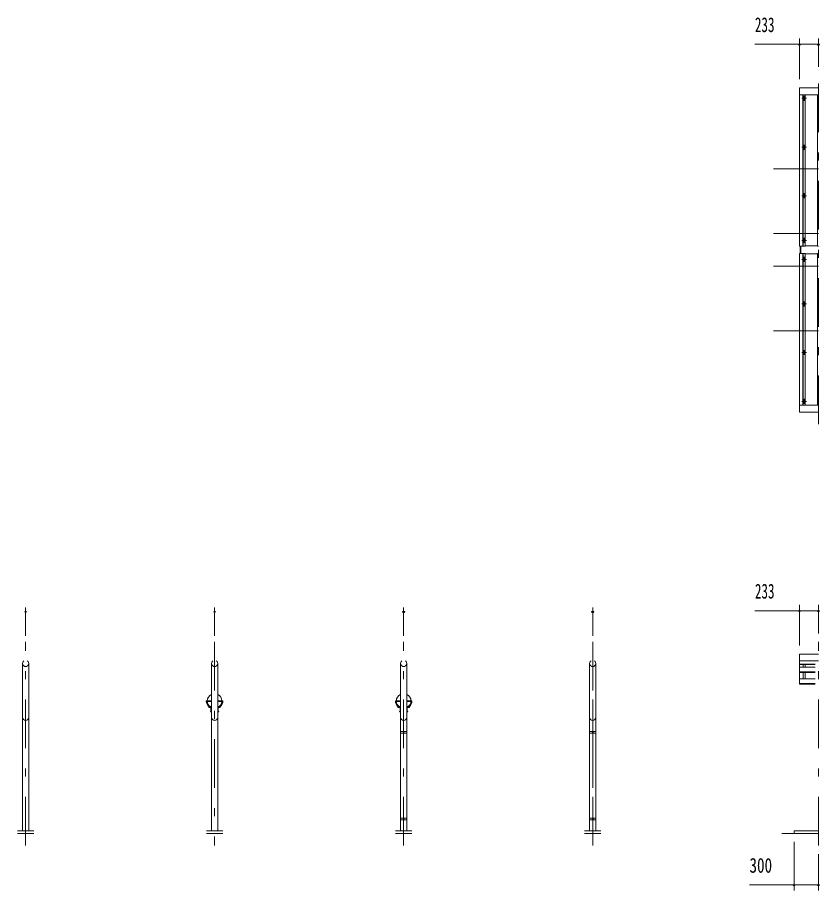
# Model space of a CAD drawing. Units: millimetres, scale not verified. Extents: x -32469 to 32469, y -14700 to 14700.
# Drawn here: x -32469 to -22584, y 2423 to 13188 of the extents above; entities that cross this region are included whole.
import ezdxf
from ezdxf.enums import TextEntityAlignment as Align

# ---------------------------------------------------------------- set-up
doc = ezdxf.new("R2010")
doc.units = ezdxf.units.MM
doc.header["$LTSCALE"] = 50
doc.linetypes.add('USER3', pattern=[24, 12, -5, 2, -5])
for name, color, linetype, lineweight in [('0-0_0', 7, 'Continuous', 18), ('0-2_1-0BOLD', 7, 'Continuous', 18), ('0-3_1-2CENTER', 3, 'USER3', 18), ('0-4_1-4THIN', 4, 'Continuous', 18), ('0-5_1-5DIM', 3, 'Continuous', 18)]:
    doc.layers.add(name, color=color, linetype=linetype, lineweight=lineweight)
doc.styles.add('ＭＳ ゴシック', font='')
doc.styles.get('ＭＳ ゴシック').set_extended_font_data('MS Gothic')

msp = doc.modelspace()

# ---------------------------------------------------------------- linework, layer by layer
at = {"layer": '0-0_0'}
for p, q in [((-30077.02, 4759.84), (-30141.37, 4759.84)), ((-30141.37, 4753.84), (-30141.37, 4759.84)), ((-30077.02, 4753.84), (-30141.37, 4753.84)), ((-29936.37, 4759.84), (-30000.72, 4759.84)), ((-29936.37, 4753.84), (-30000.72, 4753.84)), ((-29936.37, 4753.84), (-29936.37, 4759.84)), ((-27747.3, 4759.84), (-27811.65, 4759.84)), ((-27811.65, 4753.84), (-27811.65, 4759.84)), ((-27747.3, 4753.84), (-27811.65, 4753.84)), ((-27606.65, 4759.84), (-27671, 4759.84)), ((-27606.65, 4753.84), (-27671, 4753.84)), ((-27606.65, 4753.84), (-27606.65, 4759.84)), ((-30108.87, 4679.84), (-30077.02, 4679.84)), ((-30083.87, 4629.84), (-30083.87, 4679.84)), ((-30083.87, 4629.84), (-30077.02, 4629.84)), ((-30000.72, 4689.84), (-29968.87, 4689.84)), ((-30000.72, 4679.84), (-29968.87, 4679.84)), ((-30000.72, 4629.84), (-29993.87, 4629.84)), ((-29993.87, 4629.84), (-29993.87, 4679.84)), ((-29968.87, 4679.84), (-29968.87, 4689.84)), ((-27779.15, 4679.84), (-27747.3, 4679.84)), ((-27754.15, 4629.84), (-27754.15, 4679.84)), ((-27754.15, 4629.84), (-27747.3, 4629.84)), ((-27671, 4689.84), (-27639.15, 4689.84)), ((-27671, 4679.84), (-27639.15, 4679.84)), ((-27671, 4629.84), (-27664.15, 4629.84)), ((-27664.15, 4629.84), (-27664.15, 4679.84)), ((-27639.15, 4679.84), (-27639.15, 4689.84))]:
    msp.add_line(p, q, dxfattribs=at)
for points in [[(-30108.87, 4679.84), (-30108.87, 4689.84), (-30077.02, 4689.84)], [(-27779.15, 4679.84), (-27779.15, 4689.84), (-27747.3, 4689.84)]]:
    msp.add_lwpolyline(points, dxfattribs=at)
for centre, start, end in [((-30038.87, 4759.84), 115.07964, 180), ((-30038.87, 4759.84), 183.82255, 231.05756), ((-30038.87, 4759.84), 0, 64.91913), ((-30038.87, 4759.84), 308.94244, 356.17745), ((-27709.15, 4759.84), 115.07964, 180), ((-27709.15, 4759.84), 183.82255, 231.05756), ((-27709.15, 4759.84), 0, 64.91913), ((-27709.15, 4759.84), 308.94244, 356.17745)]:
    msp.add_arc(centre, 90, start, end, dxfattribs=at)
for centre, major_axis, start_param, end_param in [((-30038.87, 4759.84), (102.47, 6.5), 3.13629226, 3.90348569), ((-30030.87, 4759.84), (102.47, 6.5), 3.13629226, 3.90348569), ((-30046.87, 4759.84), (-102.47, 6.5), 2.37969962, 3.14689305), ((-30038.87, 4759.84), (-102.47, 6.5), 2.37969962, 3.14689305), ((-27709.15, 4759.84), (102.47, 6.5), 3.13629226, 3.90348569), ((-27701.15, 4759.84), (102.47, 6.5), 3.13629226, 3.90348569), ((-27717.15, 4759.84), (-102.47, 6.5), 2.37969962, 3.14689305), ((-27709.15, 4759.84), (-102.47, 6.5), 2.37969962, 3.14689305)]:
    msp.add_ellipse(centre, major_axis=major_axis, ratio=0.92312, start_param=start_param, end_param=end_param, dxfattribs=at)
at = {"layer": '0-2_1-0BOLD'}
for p, q in [((-22597.96, 12236.05), (-22830.96, 12236.05)), ((-22820.96, 10277.69), (-22820.96, 10367.39)), ((-22814.96, 10367.39), (-22814.96, 10277.69)), ((-22597.96, 8409.03), (-22830.96, 8409.03)), ((-22597.96, 5337.73), (-22830.96, 5337.73)), ((-32406.76, 3157.54), (-32406.76, 5222.1)), ((-32330.46, 5222.1), (-32330.46, 3157.54)), ((-30077.02, 5222.1), (-30077.02, 3157.54)), ((-30000.72, 5222.1), (-30000.72, 3157.54)), ((-27747.3, 5222.1), (-27747.3, 4383.14)), ((-27671, 4383.14), (-27671, 5222.1)), ((-25417.56, 5222.1), (-25417.56, 4383.14)), ((-25341.26, 5222.1), (-25341.26, 4383.14)), ((-22830.96, 5254.08), (-22597.96, 5254.08)), ((-22636.11, 5212.89), (-22830.96, 5212.89)), ((-22830.96, 5209.34), (-22636.11, 5209.34)), ((-22636.11, 5177.13), (-22830.96, 5177.13)), ((-22830.96, 5118.3), (-22636.11, 5118.3)), ((-22636.11, 5112.4), (-22830.96, 5112.4)), ((-22830.96, 5034.68), (-22636.11, 5034.68)), ((-22636.11, 4977.04), (-22830.96, 4977.04)), ((-27759.15, 4627.54), (-27759.15, 4629.84)), ((-27759.15, 4629.84), (-27747.3, 4629.84)), ((-27671, 4629.84), (-27659.15, 4629.84)), ((-29988.87, 4627.54), (-30000.72, 4627.54)), ((-27747.3, 4627.54), (-27759.15, 4627.54)), ((-27747.3, 4363.14), (-27747.3, 3314.03)), ((-27713, 4383.14), (-27713, 4363.14)), ((-27713, 4373.14), (-27705.29, 4373.14)), ((-27705.29, 4363.14), (-27705.29, 4383.14)), ((-27671, 3314.03), (-27671, 4363.14)), ((-25417.56, 3314.03), (-25417.56, 4363.14)), ((-25383.26, 4383.14), (-25383.26, 4363.14)), ((-25383.26, 4373.14), (-25375.56, 4373.14)), ((-25375.56, 4363.14), (-25375.56, 4383.14)), ((-25341.26, 4363.14), (-25341.26, 3314.03)), ((-27747.3, 3294.03), (-27747.3, 3157.54)), ((-27713, 3294.03), (-27713, 3314.03)), ((-27713, 3304.03), (-27705.29, 3304.03)), ((-27705.29, 3314.03), (-27705.29, 3294.03)), ((-27671, 3157.54), (-27671, 3294.03)), ((-25417.56, 3157.54), (-25417.56, 3294.03)), ((-25383.26, 3314.03), (-25383.26, 3294.03)), ((-25383.26, 3304.03), (-25375.56, 3304.03)), ((-25375.56, 3294.03), (-25375.56, 3314.03)), ((-25341.26, 3294.03), (-25341.26, 3157.54)), ((-32268.6, 3157.54), (-32468.6, 3157.54)), ((-32468.6, 3127.54), (-32268.6, 3127.54)), ((-29938.87, 3157.54), (-30138.87, 3157.54)), ((-30138.87, 3127.54), (-29938.87, 3127.54)), ((-27809.14, 3157.54), (-27609.14, 3157.54)), ((-27609.14, 3127.54), (-27809.14, 3127.54)), ((-25279.41, 3157.54), (-25479.41, 3157.54)), ((-25479.41, 3127.54), (-25279.41, 3127.54)), ((-23047.96, 3127.54), (-22597.96, 3127.54))]:
    msp.add_line(p, q, dxfattribs=at)
for points in [[(-22790.96, 12236.05), (-22790.96, 10367.39), (-22830.96, 10367.39), (-22830.96, 12322.54), (-22597.96, 12322.54)], [(-22790.96, 8409.03), (-22790.96, 10277.69), (-22830.96, 10277.69), (-22830.96, 8322.54), (-22597.96, 8322.54)], [(-22830.96, 5337.73), (-22830.96, 4968.7), (-22636.11, 4968.7)], [(-30077.02, 4627.54), (-30088.87, 4627.54), (-30088.87, 4629.84), (-30077.02, 4629.84)], [(-30000.72, 4629.84), (-29988.87, 4629.84), (-29988.87, 4627.54)], [(-27659.15, 4629.84), (-27659.15, 4627.54), (-27671, 4627.54)], [(-22597.96, 3157.54), (-22897.96, 3157.54), (-22897.96, 3127.54)]]:
    msp.add_lwpolyline(points, dxfattribs=at)
for points in [[(-27748.9, 4383.14), (-27748.9, 4363.14), (-27669.4, 4363.14), (-27669.4, 4383.14)], [(-25419.16, 4363.14), (-25419.16, 4383.14), (-25339.66, 4383.14), (-25339.66, 4363.14)], [(-27748.9, 3314.03), (-27748.9, 3294.03), (-27669.4, 3294.03), (-27669.4, 3314.03)], [(-25419.16, 3294.03), (-25419.16, 3314.03), (-25339.66, 3314.03), (-25339.66, 3294.03)]]:
    msp.add_lwpolyline(points, close=True, dxfattribs=at)
for centre in [(-22772.96, 12191.11), (-22772.96, 11587.41), (-22772.96, 10989.62), (-22772.96, 10439.93), (-22772.96, 10205.15), (-22772.96, 9655.46), (-22772.96, 9057.68), (-22772.96, 8453.97)]:
    msp.add_circle(centre, 10, dxfattribs=at)
for centre, start, end in [((-32368.61, 5222.1), 123.05154, 56.94846), ((-30038.87, 5222.1), 123.05154, 56.94846), ((-27709.15, 5222.1), 123.05154, 56.94846), ((-25379.41, 5222.1), 123.05154, 56.94846), ((-32368.6, 4557.54), 180, 0), ((-30038.87, 4557.54), 180, 0), ((-27709.15, 4557.54), 180, 0), ((-25379.4, 4557.54), 180, 0)]:
    msp.add_arc(centre, 38.15, start, end, dxfattribs=at)
at = {"layer": '0-3_1-2CENTER'}
for p, q in [((-22597.96, 8172.54), (-22597.96, 12472.55)), ((-22802.96, 12191.11), (-22742.96, 12191.11)), ((-22772.96, 12161.11), (-22772.96, 12221.12)), ((-22802.96, 11587.41), (-22742.96, 11587.41)), ((-22772.96, 11557.41), (-22772.96, 11617.41)), ((-22597.96, 11322.54), (-23152.96, 11322.54)), ((-22802.96, 10989.62), (-22742.96, 10989.62)), ((-22772.96, 11019.63), (-22772.96, 10959.62)), ((-22597.96, 10522.54), (-23152.96, 10522.54)), ((-22772.96, 10409.93), (-22772.96, 10469.93)), ((-22802.96, 10439.93), (-22742.96, 10439.93)), ((-22772.96, 10235.15), (-22772.96, 10175.15)), ((-23152.96, 10122.54), (-22597.96, 10122.54)), ((-22802.96, 10205.15), (-22742.96, 10205.15)), ((-22742.96, 9655.46), (-22802.96, 9655.46)), ((-22772.96, 9685.46), (-22772.96, 9625.46)), ((-22597.96, 9322.54), (-23152.96, 9322.54)), ((-22802.96, 9057.68), (-22742.96, 9057.68)), ((-22772.96, 9087.67), (-22772.96, 9027.67)), ((-22742.96, 8453.97), (-22802.96, 8453.97)), ((-22772.96, 8483.97), (-22772.96, 8423.96)), ((-32368.6, 2977.54), (-32368.6, 5487.73)), ((-30038.87, 5487.73), (-30038.87, 2977.54)), ((-27709.15, 2977.54), (-27709.15, 5487.73)), ((-25379.41, 2977.54), (-25379.41, 5487.73)), ((-25379.4, 5487.54), (-25379.4, 2977.54)), ((-22597.96, 2977.54), (-22597.96, 5487.73))]:
    msp.add_line(p, q, dxfattribs=at)
at = {"layer": '0-4_1-4THIN'}
for p, q in [((-22785.46, 10371.64), (-22790.96, 10371.64)), ((-22610.46, 10371.64), (-22760.46, 10371.64)), ((-22785.46, 10273.44), (-22790.96, 10273.44)), ((-22760.46, 10277.69), (-22760.46, 8409.03)), ((-22760.46, 10273.44), (-22610.46, 10273.44)), ((-22610.46, 10277.69), (-22610.46, 8409.03)), ((-22597.96, 10277.69), (-22610.46, 10277.69)), ((-22785.46, 5209.34), (-22785.46, 5177.13)), ((-22760.46, 5177.13), (-22760.46, 5209.34)), ((-22785.46, 5034.68), (-22785.46, 5112.4)), ((-22760.46, 5112.4), (-22760.46, 5034.68))]:
    msp.add_line(p, q, dxfattribs=at)
for points in [[(-22785.46, 12236.05), (-22785.46, 10367.39), (-22760.46, 10367.39), (-22760.46, 12236.05)], [(-22610.46, 12236.05), (-22610.46, 10367.39), (-22597.96, 10367.39)], [(-22785.46, 8409.03), (-22785.46, 10277.69), (-22760.46, 10277.69)]]:
    msp.add_lwpolyline(points, dxfattribs=at)
at = {"layer": '0-5_1-5DIM'}
for p, q in [((-22830.96, 12928.35), (-22830.96, 12428.35)), ((-22597.96, 12578.35), (-22597.96, 12928.35)), ((-22597.96, 12858.35), (-23380.46, 12858.35)), ((-22816.96, 12858.35), (-22844.96, 12858.35)), ((-22583.96, 12858.35), (-22611.96, 12858.35)), ((-22830.95, 5943.54), (-22830.95, 5443.54)), ((-22597.95, 5593.54), (-22597.95, 5943.54)), ((-32358.6, 5862.54), (-32378.6, 5862.54)), ((-32368.6, 5562.54), (-32368.6, 5912.54)), ((-30028.87, 5862.54), (-30048.87, 5862.54)), ((-30038.87, 5912.54), (-30038.87, 5562.54)), ((-27695.14, 5862.54), (-27723.14, 5862.54)), ((-27709.14, 5562.54), (-27709.14, 5912.54)), ((-25365.39, 5862.54), (-25393.39, 5862.54)), ((-25379.39, 5912.54), (-25379.39, 5562.54)), ((-22597.96, 5873.54), (-23380.45, 5873.54)), ((-22816.95, 5873.54), (-22844.95, 5873.54)), ((-22583.95, 5873.54), (-22611.95, 5873.54)), ((-22897.96, 3022.54), (-22897.96, 2422.54)), ((-22597.96, 2422.54), (-22597.96, 2872.54)), ((-22597.96, 2492.54), (-23447.46, 2492.54)), ((-22883.96, 2492.54), (-22911.96, 2492.54)), ((-22583.96, 2492.54), (-22611.96, 2492.54))]:
    msp.add_line(p, q, dxfattribs=at)
for centre, radius in [((-22830.96, 12858.35), 14), ((-22597.96, 12858.35), 14), ((-32368.6, 5862.54), 10), ((-30038.87, 5862.54), 10), ((-27709.14, 5862.54), 14), ((-25379.39, 5862.54), 14), ((-22830.95, 5873.54), 14), ((-22597.95, 5873.54), 14), ((-22897.96, 2492.54), 14), ((-22597.96, 2492.54), 14)]:
    msp.add_arc(centre, radius, 180, 0, dxfattribs=at)

# ---------------------------------------------------------------- texts
at = {"layer": '0-5_1-5DIM', "color": 7, "style": 'ＭＳ ゴシック'}
for s, width, p in [('233', 0.65, (-23380.46, 12953.22)), ('233', 0.65, (-23380.45, 5968.41)), ('300', 0.75, (-23447.46, 2587.41))]:
    msp.add_text(s, height=182.3, dxfattribs=dict(at, width=width)).set_placement(p, align=Align.BOTTOM_LEFT)

doc.saveas('drawing.dxf')
